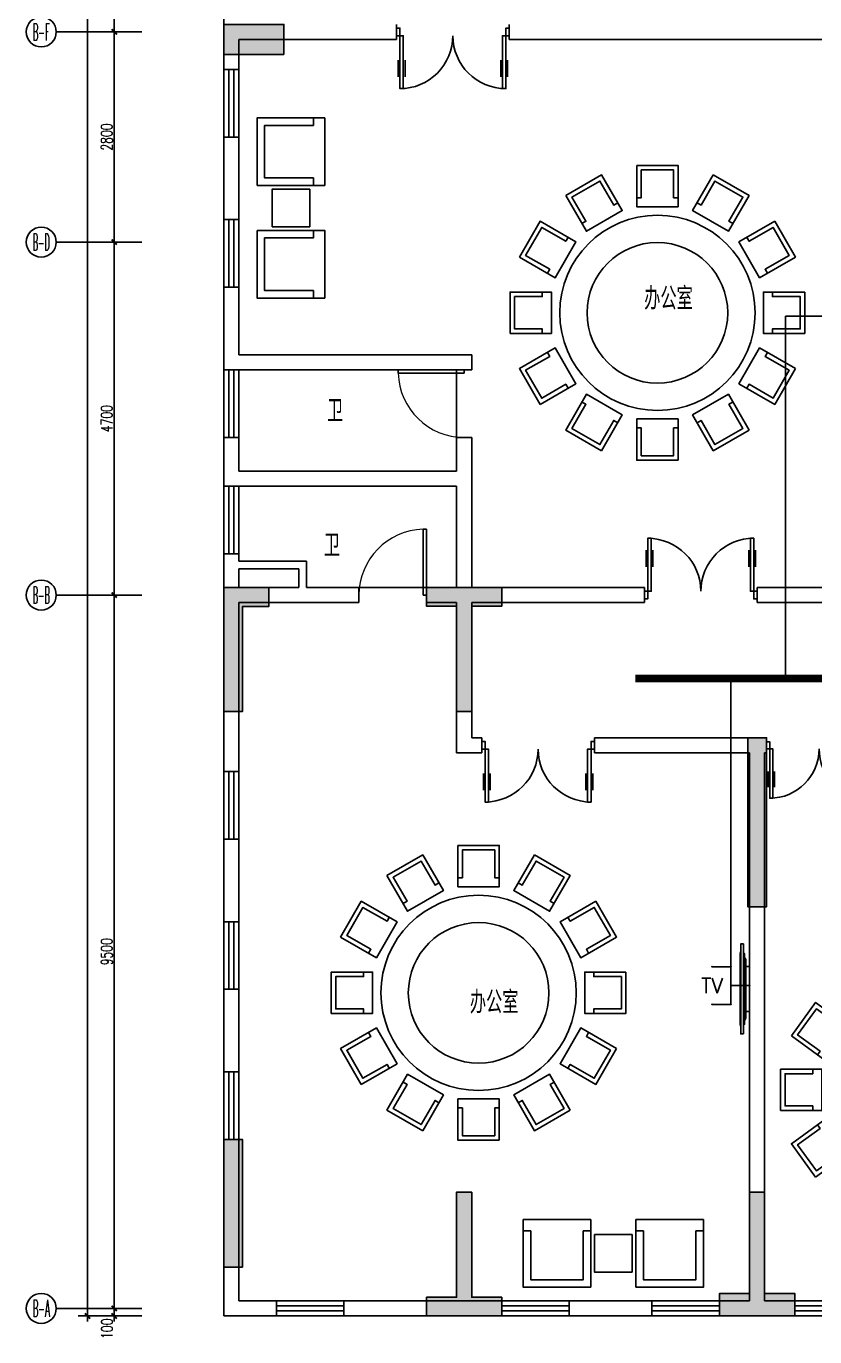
# Model space of a CAD drawing. Extents: x -41969 to 449372, y 65390 to 759577.
# Drawn here: x 178495 to 188992, y 702714 to 720168 of the extents above; entities that cross this region are included whole.
import ezdxf
from ezdxf.enums import TextEntityAlignment as Align

# ---------------------------------------------------------------- set-up
doc = ezdxf.new("R2010")
doc.units = 0
doc.header["$LTSCALE"] = 1000
doc.header["$MEASUREMENT"] = 0
for name, color, linetype in [('0-桥架', 120, 'Continuous'), ('EQUIP-通讯', 241, 'Continuous'), ('IN-door', 2, 'Continuous'), ('IN-furn', 8, 'Continuous'), ('jg新结构柱', 9, 'Continuous'), ('or-furn', 2, 'Continuous'), ('WALL', 7, 'Continuous'), ('WINDOW', 2, 'Continuous'), ('WINDOW_TEXT', 7, 'Continuous'), ('WIRE-照明', 120, 'Continuous'), ('标注', 1, 'Continuous')]:
    doc.layers.add(name, color=color, linetype=linetype)
doc.styles.add('_TCH_AXIS', font='COMPLEX', dxfattribs={"bigfont": 'GBCBIG'})
doc.styles.add('_TEL_DIM', font='SIMPLEX', dxfattribs={"width": 0.8, "height": 3.5, "bigfont": 'HZTXT'})
doc.styles.add('DIM_FONT', font='SIMPLEX', dxfattribs={"width": 0.7, "bigfont": 'GBCBIG'})
doc.styles.add('SIMPLEX', font='SIMPLEX.SHX')
doc.styles.get("Standard").update_dxf_attribs({"font": 'gbenor.shx', "bigfont": 'gbcbig.shx'})
doc.linetypes.add('TV', pattern='A,2.8,-0.1,["TV",_TEL_DIM,S=0.07,R=0,X=0,Y=-0.1],-0.52', length=3.42)
doc.dimstyles.new('DIMN', dxfattribs={"dimtxt": 300, "dimasz": 1, "dimexe": 250, "dimexo": 0, "dimgap": 150, "dimtad": 1, "dimdec": 0, "dimzin": 0, "dimdsep": 46, "dimtxsty": 'DIM_FONT', "dimblk": '_DIMX', "dimcen": 0.09, "dimclrd": 1, "dimclrt": 7, "dimadec": 0, "dimazin": 0, "dimtfac": 1, "dimtdec": 0, "dimtix": 1, "dimtmove": 2, "dimatfit": 3, "dimldrblk": '_DIMX', "dimfxl": 0, "dimtolj": 1, "dimtzin": 0, "dimarcsym": 0})

# ---------------------------------------------------------------- blocks, each defined once
blk = doc.blocks.new('*U35')
blk.add_lwpolyline([(-275, -275), (-275, 275), (275, 275), (275, -275)], close=True)
blk.add_lwpolyline([(155, -275), (155, -215), (-215, -215), (-215, 215), (155, 215), (155, 275)])
blk = doc.blocks.new('*U36')
at = {"color": 0, "linetype": 'ByBlock', "lineweight": -2}
for p, rotation in [((407628, -741958, 0), 299.9999999999331), ((408472, -741732, 0), 269.9999999999397), ((409316, -741958, 0), 239.9999999999465), ((407011, -742576, 0), 329.9999999999264), ((409933, -742576, 0), 209.9999999999531), ((410159, -743419, 0), 180), ((407011, -744263, 0), 29.9999999999933), ((409933, -744263, 0), 149.9999999999665), ((407628, -744880, 0), 59.99999999998658), ((409316, -744880, 0), 119.9999999999732), ((408472, -745107, 0), 89.99999999997988)]:
    blk.add_blockref('*U35', p, dxfattribs=dict(at, rotation=rotation))
blk.add_blockref('*U35', (406785, -743419, 0), dxfattribs=at)
blk = doc.blocks.new('*U37')
blk.add_circle((1962, 1962, 0), 1300)
at = {"color": 8}
blk.add_circle((1962, 1962, 0), 936, dxfattribs=at)
blk.add_blockref('*U36', (-406510, 745382), dxfattribs=at)
blk = doc.blocks.new('A$C348D16F7')
at = {"color": 8}
blk.add_lwpolyline([(0, 0), (900, 0), (900, 900), (0, 900)], close=True, dxfattribs=at)
blk.add_lwpolyline([(0, 750), (100, 750), (100, 100), (800, 100), (800, 750), (900, 750)], dxfattribs=at)
blk = doc.blocks.new('A$C1CFF17F2')
at = {"layer": 'or-furn', "color": 9, "elevation": 0}
blk.add_lwpolyline([(200, 950), (700, 950), (700, 1450), (200, 1450)], close=True, dxfattribs=at)
at = {"layer": 'or-furn', "color": 9, "xscale": -1, "rotation": 270.0000000001111}
blk.add_blockref('A$C348D16F7', (0, 1500, 0), dxfattribs=at)
at = {"layer": 'or-furn', "color": 9, "rotation": 270.0000000001111}
blk.add_blockref('A$C348D16F7', (0, 900, 0), dxfattribs=at)
blk = doc.blocks.new('A$C4DCE20FF')
for points in [[(844, 3043), (1367, 3213), (1537, 2690), (1014, 2520)], [(1833, 3213), (2356, 3043), (2186, 2520), (1663, 2690)], [(144, 2325), (467, 2770), (912, 2446), (589, 2001)], [(2733, 2770), (3056, 2325), (2611, 2001), (2288, 2446)], [(0, 1332), (0, 1882), (550, 1882), (550, 1332)], [(3200, 1882), (3200, 1332), (2650, 1332), (2650, 1882)], [(467, 444), (144, 889), (589, 1212), (912, 767)], [(3056, 889), (2733, 444), (2288, 767), (2611, 1212)], [(1367, 0), (844, 170), (1014, 693), (1537, 523)], [(2356, 170), (1833, 0), (1663, 523), (2186, 693)]]:
    blk.add_lwpolyline(points, close=True)
for points in [[(977, 2634), (1034, 2653), (920, 3005), (1329, 3138), (1443, 2786), (1500, 2804)], [(1700, 2804), (1757, 2786), (1871, 3138), (2280, 3005), (2166, 2653), (2223, 2634)], [(492, 2072), (527, 2120), (228, 2338), (480, 2686), (780, 2468), (815, 2517)], [(2385, 2517), (2420, 2468), (2720, 2686), (2972, 2338), (2673, 2120), (2708, 2072)], [(430, 1332), (430, 1392), (60, 1392), (60, 1822), (430, 1822), (430, 1882)], [(2770, 1882), (2770, 1822), (3140, 1822), (3140, 1392), (2770, 1392), (2770, 1332)], [(815, 696), (780, 745), (480, 528), (228, 875), (527, 1093), (492, 1141)], [(2708, 1141), (2673, 1093), (2972, 875), (2720, 528), (2420, 745), (2385, 696)], [(1500, 409), (1443, 427), (1329, 76), (920, 208), (1034, 560), (977, 579)], [(2223, 579), (2166, 560), (2280, 208), (1871, 76), (1757, 427), (1700, 409)]]:
    blk.add_lwpolyline(points)
blk.add_circle((1600, 1607), 900)
at = {"color": 8}
blk.add_circle((1600, 1607), 586, dxfattribs=at)
blk = doc.blocks.new('tv-setrp')
at = {"layer": 'or-furn', "color": 3, "ltscale": 5}
blk.add_lwpolyline([(-600, 82), (600, 82), (600, 117), (-600, 117)], close=True, dxfattribs=at)
at = {"layer": 'or-furn', "color": 95, "ltscale": 5}
for points in [[(-500, 117), (-470, 125), (470, 125), (500, 117)], [(-470, 82), (-470, 66), (470, 66), (470, 82)], [(-420, 66), (-390, 50), (390, 50), (420, 66)]]:
    blk.add_lwpolyline(points, dxfattribs=at)
blk.add_lwpolyline([(-300, 0), (300, 0), (300, 50), (-300, 50)], close=True, dxfattribs=at)
blk = doc.blocks.new('asdsdggf54554')
at = {"layer": 'jg新结构柱'}
h = blk.add_hatch(color=256, dxfattribs=at)
h.paths.add_polyline_path([(-88250, -2243116), (-88771, -2243116), (-88771, -2243366), (-88250, -2243366)])
h.paths.add_polyline_path([(-77521, -2218066), (-77521, -2217666), (-78321, -2217666), (-78321, -2218066)])
h.paths.add_polyline_path([(-86921, -2218066), (-86921, -2217666), (-87721, -2217666), (-87721, -2218066)])
h.paths.add_polyline_path([(-86971, -2243366), (-87550, -2243366), (-87550, -2243116), (-87221, -2243116), (-87221, -2240916), (-86971, -2240916)])
h.paths.add_polyline_path([(-86921, -2235516), (-89271, -2235516), (-89271, -2235816), (-87221, -2235816), (-87221, -2237016), (-86921, -2237016)])
h.paths.add_polyline_path([(-85221, -2240666), (-85221, -2240016), (-84971, -2240016), (-84971, -2240416), (-83121, -2240416), (-83121, -2240666)])
h.paths.add_polyline_path([(-77521, -2240666), (-77521, -2240016), (-77771, -2240016), (-77771, -2240416), (-79171, -2240416), (-79171, -2240666)])
h.paths.add_polyline_path([(-77521, -2224816), (-77521, -2225466), (-77821, -2225466), (-77821, -2225116), (-79171, -2225116), (-79171, -2224816)])
h.paths.add_polyline_path([(-85321, -2224816), (-85321, -2225516), (-85021, -2225516), (-85021, -2225116), (-83571, -2225116), (-83571, -2224816)])
h.paths.add_polyline_path([(-83571, -2232566), (-83571, -2232866), (-84921, -2232866), (-84921, -2233416), (-85221, -2233416), (-85221, -2232016), (-84921, -2232016), (-84921, -2232566)])
h.paths.add_polyline_path([(-79171, -2232566), (-79171, -2232866), (-77821, -2232866), (-77821, -2233416), (-77521, -2233416), (-77521, -2232016), (-77821, -2232016), (-77821, -2232566)])
h.paths.add_polyline_path([(-76121, -2243116), (-76721, -2243116), (-76721, -2243366), (-76371, -2243366), (-76371, -2244766), (-76121, -2244766)])
h.paths.add_polyline_path([(-79221, -2244766), (-79421, -2244766), (-79421, -2243366), (-79821, -2243366), (-79821, -2243116), (-78821, -2243116), (-78821, -2243366), (-79221, -2243366)])
h.paths.add_polyline_path([(-76371, -2252166), (-76121, -2252166), (-76121, -2251916), (-76121, -2250466), (-76371, -2250466)])
h.paths.add_polyline_path([(-83096, -2245116), (-83346, -2245116), (-83346, -2245366), (-83346, -2247366), (-83096, -2247366)])
h.paths.add_polyline_path([(-79221, -2251166), (-79421, -2251166), (-79421, -2252566), (-79821, -2252566), (-79821, -2252816), (-78821, -2252816), (-78821, -2252566), (-79221, -2252566)])
h.paths.add_polyline_path([(-83121, -2251166), (-83321, -2251166), (-83321, -2252516), (-83721, -2252516), (-83721, -2252816), (-82721, -2252816), (-82721, -2252516), (-83121, -2252516)])
h.paths.add_polyline_path([(-95021, -2243416), (-95021, -2242116), (-94721, -2242116), (-94721, -2243116), (-93371, -2243116), (-93371, -2243416)])
h.paths.add_polyline_path([(-97021, -2235516), (-94821, -2235516), (-94821, -2235816), (-96721, -2235816), (-96721, -2237266), (-97021, -2237266)])
h.paths.add_polyline_path([(-96771, -2243365), (-97421, -2243365), (-97421, -2243115), (-97021, -2243115), (-97021, -2241665), (-96771, -2241665)])
h.paths.add_polyline_path([(-91171, -2247015), (-90871, -2247015), (-90871, -2245415), (-90521, -2245415), (-90521, -2245115), (-91521, -2245115), (-91521, -2245415), (-91171, -2245415)])
h.paths.add_polyline_path([(-90871, -2251166), (-91171, -2251166), (-91171, -2252516), (-91721, -2252516), (-91721, -2252816), (-90321, -2252816), (-90321, -2252516), (-90871, -2252516)])
h.paths.add_polyline_path([(-98946, -2245116), (-98696, -2245116), (-98696, -2245366), (-98696, -2247366), (-98946, -2247366)])
h.paths.add_polyline_path([(-105671, -2252166), (-105921, -2252166), (-105921, -2251916), (-105921, -2250466), (-105671, -2250466)])
h.paths.add_polyline_path([(-98721, -2251166), (-98921, -2251166), (-98921, -2252516), (-99321, -2252516), (-99321, -2252816), (-98321, -2252816), (-98321, -2252516), (-98721, -2252516)])
h.paths.add_polyline_path([(-102621, -2251166), (-102821, -2251166), (-102821, -2252566), (-103221, -2252566), (-103221, -2252816), (-102221, -2252816), (-102221, -2252566), (-102621, -2252566)])
h.paths.add_polyline_path([(-105921, -2243116), (-105321, -2243116), (-105321, -2243366), (-105671, -2243366), (-105671, -2244766), (-105921, -2244766)])
h.paths.add_polyline_path([(-102821, -2244765), (-102621, -2244765), (-102621, -2243365), (-102221, -2243365), (-102221, -2243115), (-103221, -2243115), (-103221, -2243365), (-102821, -2243365)])
h.paths.add_polyline_path([(-105121, -2236016), (-105121, -2235616), (-105921, -2235616), (-105921, -2236016)])
h.paths.add_polyline_path([(-96221, -2218066), (-96221, -2217666), (-97021, -2217666), (-97021, -2218066)])
h.paths.add_polyline_path([(-105121, -2218066), (-105121, -2217666), (-105921, -2217666), (-105921, -2218066)])
h = blk.add_hatch(color=256, dxfattribs=at)
h.dxf.hatch_style = 1
h.paths.add_polyline_path([(-105671, -2250466), (-105921, -2250466), (-105921, -2251916), (-105921, -2251916), (-105921, -2252166), (-105671, -2252166)])
for points in [[(-105121, -2236016), (-105121, -2235616), (-105921, -2235616), (-105921, -2236016)], [(-105921, -2243116), (-105321, -2243116), (-105321, -2243366), (-105671, -2243366), (-105671, -2244766), (-105921, -2244766)], [(-102821, -2244765), (-102621, -2244765), (-102621, -2243365), (-102221, -2243365), (-102221, -2243115), (-103221, -2243115), (-103221, -2243365), (-102821, -2243365)], [(-98946, -2245116), (-98696, -2245116), (-98696, -2245366), (-98696, -2245366), (-98696, -2247366), (-98946, -2247366)], [(-105671, -2252166), (-105921, -2252166), (-105921, -2251916), (-105921, -2251916), (-105921, -2250466), (-105671, -2250466)], [(-102621, -2251166), (-102821, -2251166), (-102821, -2252566), (-103221, -2252566), (-103221, -2252816), (-102221, -2252816), (-102221, -2252566), (-102621, -2252566)], [(-98721, -2251166), (-98921, -2251166), (-98921, -2252516), (-99321, -2252516), (-99321, -2252816), (-98321, -2252816), (-98321, -2252516), (-98721, -2252516)]]:
    blk.add_lwpolyline(points, close=True, dxfattribs=at)
blk = doc.blocks.new('_DIMX')
blk.add_line((-150, 0), (150, 0))
at = {"const_width": 50}
blk.add_lwpolyline([(-70, -70), (70, 70)], dxfattribs=at)
blk = doc.blocks.new('*D75')
at = {"layer": 'Defpoints', "color": 0}
for p in [(84621, -2167744), (84989, -2167744), (84989, -2167844)]:
    blk.add_point(p, dxfattribs=at)
at = {"layer": '标注', "color": 0, "lineweight": -2}
for p, q in [((84989, -2167744), (84496, -2167744)), ((84989, -2167844), (84496, -2167844))]:
    blk.add_line(p, q, dxfattribs=at)
at = {"layer": '标注', "color": 1, "lineweight": -2}
blk.add_line((84621, -2167843), (84621, -2167744), dxfattribs=at)
at = {"layer": '标注', "color": 1, "lineweight": -2, "xscale": 0.5, "yscale": 0.5, "zscale": 0.5}
for p, rotation in [((84621, -2167744), 90), ((84621, -2167844), 270)]:
    blk.add_blockref('_DIMX', p, dxfattribs=dict(at, rotation=rotation))
at = {"layer": '标注', "color": 7, "insert": (84524, -2168014), "char_height": 150, "attachment_point": 5, "rotation": 90, "style": 'DIM_FONT'}
blk.add_mtext('\\A1;100', dxfattribs=at)
blk = doc.blocks.new('*D76')
at = {"layer": 'Defpoints', "color": 0}
for p in [(84621, -2158244), (84989, -2158244), (84989, -2167744)]:
    blk.add_point(p, dxfattribs=at)
at = {"layer": '标注', "color": 0, "lineweight": -2}
for p, q in [((84989, -2158244), (84496, -2158244)), ((84989, -2167744), (84496, -2167744))]:
    blk.add_line(p, q, dxfattribs=at)
at = {"layer": '标注', "color": 1, "lineweight": -2}
blk.add_line((84621, -2167743), (84621, -2158244), dxfattribs=at)
at = {"layer": '标注', "color": 1, "lineweight": -2, "xscale": 0.5, "yscale": 0.5, "zscale": 0.5}
for p, rotation in [((84621, -2158244), 90), ((84621, -2167744), 270)]:
    blk.add_blockref('_DIMX', p, dxfattribs=dict(at, rotation=rotation))
at = {"layer": '标注', "color": 7, "insert": (84521, -2162994), "char_height": 150, "attachment_point": 5, "rotation": 90, "style": 'DIM_FONT'}
blk.add_mtext('\\A1;9500', dxfattribs=at)
blk = doc.blocks.new('*D77')
at = {"layer": 'Defpoints', "color": 0}
for p in [(84621, -2153544), (84989, -2153544), (84989, -2158244)]:
    blk.add_point(p, dxfattribs=at)
at = {"layer": '标注', "color": 0, "lineweight": -2}
for p, q in [((84989, -2153544), (84496, -2153544)), ((84989, -2158244), (84496, -2158244))]:
    blk.add_line(p, q, dxfattribs=at)
at = {"layer": '标注', "color": 1, "lineweight": -2}
blk.add_line((84621, -2158243), (84621, -2153544), dxfattribs=at)
at = {"layer": '标注', "color": 1, "lineweight": -2, "xscale": 0.5, "yscale": 0.5, "zscale": 0.5}
for p, rotation in [((84621, -2153544), 90), ((84621, -2158244), 270)]:
    blk.add_blockref('_DIMX', p, dxfattribs=dict(at, rotation=rotation))
at = {"layer": '标注', "color": 7, "insert": (84521, -2155894), "char_height": 150, "attachment_point": 5, "rotation": 90, "style": 'DIM_FONT'}
blk.add_mtext('\\A1;4700', dxfattribs=at)
blk = doc.blocks.new('*D78')
at = {"layer": 'Defpoints', "color": 0}
for p in [(84621, -2150744), (84989, -2150744), (84989, -2153544)]:
    blk.add_point(p, dxfattribs=at)
at = {"layer": '标注', "color": 0, "lineweight": -2}
for p, q in [((84989, -2150744), (84496, -2150744)), ((84989, -2153544), (84496, -2153544))]:
    blk.add_line(p, q, dxfattribs=at)
at = {"layer": '标注', "color": 1, "lineweight": -2}
blk.add_line((84621, -2153543), (84621, -2150744), dxfattribs=at)
at = {"layer": '标注', "color": 1, "lineweight": -2, "xscale": 0.5, "yscale": 0.5, "zscale": 0.5}
for p, rotation in [((84621, -2150744), 90), ((84621, -2153544), 270)]:
    blk.add_blockref('_DIMX', p, dxfattribs=dict(at, rotation=rotation))
at = {"layer": '标注', "color": 7, "insert": (84521, -2152144), "char_height": 150, "attachment_point": 5, "rotation": 90, "style": 'DIM_FONT'}
blk.add_mtext('\\A1;2800', dxfattribs=at)
blk = doc.blocks.new('*D79')
at = {"layer": 'Defpoints', "color": 0}
for p in [(84621, -2147744), (84989, -2147744), (84989, -2150744)]:
    blk.add_point(p, dxfattribs=at)
at = {"layer": '标注', "color": 0, "lineweight": -2}
for p, q in [((84989, -2147744), (84496, -2147744)), ((84989, -2150744), (84496, -2150744))]:
    blk.add_line(p, q, dxfattribs=at)
at = {"layer": '标注', "color": 1, "lineweight": -2}
blk.add_line((84621, -2150743), (84621, -2147744), dxfattribs=at)
at = {"layer": '标注', "color": 1, "lineweight": -2, "xscale": 0.5, "yscale": 0.5, "zscale": 0.5}
for p, rotation in [((84621, -2147744), 90), ((84621, -2150744), 270)]:
    blk.add_blockref('_DIMX', p, dxfattribs=dict(at, rotation=rotation))
at = {"layer": '标注', "color": 7, "insert": (84521, -2149244), "char_height": 150, "attachment_point": 5, "rotation": 90, "style": 'DIM_FONT'}
blk.add_mtext('\\A1;3000', dxfattribs=at)
blk = doc.blocks.new('*D85')
at = {"layer": 'Defpoints', "color": 0}
for p in [(84265, -2132694), (84989, -2132694), (84989, -2167844)]:
    blk.add_point(p, dxfattribs=at)
at = {"layer": '标注', "color": 0, "lineweight": -2}
for p, q in [((84989, -2132694), (84140, -2132694)), ((84989, -2167844), (84140, -2167844))]:
    blk.add_line(p, q, dxfattribs=at)
at = {"layer": '标注', "color": 1, "lineweight": -2}
blk.add_line((84265, -2167843), (84265, -2132694), dxfattribs=at)
at = {"layer": '标注', "color": 1, "lineweight": -2, "xscale": 0.5, "yscale": 0.5, "zscale": 0.5}
for p, rotation in [((84265, -2132694), 90), ((84265, -2167844), 270)]:
    blk.add_blockref('_DIMX', p, dxfattribs=dict(at, rotation=rotation))
at = {"layer": '标注', "color": 7, "insert": (84165, -2150269), "char_height": 150, "attachment_point": 5, "rotation": 90, "style": 'DIM_FONT'}
blk.add_mtext('\\A1;35150', dxfattribs=at)
blk = doc.blocks.new('_wblk')
for p, q in [((-0.5, 0.5), (0.5, 0.5)), ((0.5, 0.167), (-0.5, 0.167)), ((0.5, -0.167), (-0.5, -0.167)), ((-0.5, -0.5), (0.5, -0.5))]:
    blk.add_line(p, q)
at = {"layer": 'WINDOW_TEXT', "style": 'SIMPLEX', "flags": 9}
blk.add_attdef('A', text='', height=1, dxfattribs=at).set_placement((0, 1.5), align=Align.MIDDLE)
blk = doc.blocks.new('_A20XCS')
for p, q in [((-0.485, -0.25), (-0.485, -0.4)), ((-0.425, -0.25), (-0.425, -0.4)), ((0.425, -0.25), (0.425, -0.4)), ((0.485, -0.25), (0.485, -0.4))]:
    blk.add_line(p, q)
for points in [[(-0.5, 0.034), (-0.5, -0.034), (-0.47, -0.034), (-0.47, 0.034)], [(0.5, 0.034), (0.5, -0.034), (0.47, -0.034), (0.47, 0.034)], [(-0.47, -0.034), (-0.47, -0.504), (-0.44, -0.504), (-0.44, -0.034)], [(0.47, -0.034), (0.47, -0.504), (0.44, -0.504), (0.44, -0.034)]]:
    blk.add_lwpolyline(points, close=True)
for centre, start, end in [((-0.47, -0.034), 270, 0), ((0.47, -0.034), 180, 270)]:
    blk.add_arc(centre, 0.47, start, end)
blk = doc.blocks.new('$DorLib2D$00000001')
for p, q in [((0.45, 0.975), (0.5, 0.975)), ((0.45, 0), (0.45, 0.975)), ((0.5, 0), (0.5, 0.975)), ((0.5, 0), (0.45, 0))]:
    blk.add_line(p, q)
at = {"lineweight": 13}
blk.add_arc((0.475, 0), 0.975, 91.4693, 180, dxfattribs=at)
blk = doc.blocks.new('$equip$00001802')
for p, q in [((-0.5, 0.499), (-0.5, 0.999)), ((0.5, 0.999), (0.5, 0.499)), ((0.5, 0.499), (-0.5, 0.499)), ((0, 0.5), (0, 0))]:
    blk.add_line(p, q)
for p in [(-0.5, 0.999), (0.5, 0.999), (-0.5, 0.499), (0.5, 0.499), (0, 0)]:
    blk.add_point(p)
at = {"color": 7, "style": '_TEL_DIM'}
blk.add_attdef('$TEXT$', text='', height=0.4, dxfattribs=at).set_placement((0, 0.999), align=Align.MIDDLE_CENTER)
at = {"color": 7, "style": '_TEL_DIM', "flags": 1}
blk.add_attdef('A', text='', height=0.00002, dxfattribs=at).set_placement((0, 0), align=Align.MIDDLE_CENTER)
blk = doc.blocks.new('A$C1C350876')
at = {"layer": '标注', "color": 1}
for p, q in [((-14865.3, 6335), (-16005.3, 6335)), ((-14865.3, 3535), (-16005.3, 3535)), ((-14865.3, -1165), (-16005.3, -1165)), ((-14865.3, -10665), (-16005.3, -10665))]:
    blk.add_line(p, q, dxfattribs=at)
for centre in [(-16205.3, 6335), (-16205.3, 3535), (-16205.3, -1165), (-16205.3, -10665)]:
    blk.add_circle(centre, 200, dxfattribs=at)
at = {"layer": '标注', "color": 0, "style": '_TCH_AXIS'}
for s, width, p, p2 in [('B-F', 0.328125, (-16318.5, 6221.9), (-16092.2, 6221.9)), ('B-D', 0.323077, (-16318.5, 3421.9), (-16092.2, 3421.9)), ('B-B', 0.323077, (-16318.5, -1278.1), (-16092.2, -1278.1)), ('B-A', 0.318182, (-16318.5, -10778.1), (-16092.2, -10778.1))]:
    blk.add_text(s, height=226.27, dxfattribs=dict(at, width=width)).set_placement(p, p2, align=Align.FIT)
at = {"layer": '标注', "color": 1}
for p1, p2, distance, picture, middle in [((-14865.3, -10765), (-14865.3, 24385), 724.2, '*D85', (-15689.5, 6810)), ((-14865.3, 6335), (-14865.3, 9335), 368.2, '*D79', (-15333.4, 7835)), ((-14865.3, 3535), (-14865.3, 6335), 368.2, '*D78', (-15333.4, 4935)), ((-14865.3, -1165), (-14865.3, 3535), 368.2, '*D77', (-15333.4, 1185)), ((-14865.3, -10665), (-14865.3, -1165), 368.2, '*D76', (-15333.4, -5915))]:
    dim = blk.add_aligned_dim(p1=p1, p2=p2, distance=distance, dimstyle='DIMN', override={"dimscale": 0.5, "dimgap": 50}, dxfattribs=at)
    dim.commit()
    dim.dimension.update_dxf_attribs({"geometry": picture, "text_midpoint": middle, "insert": (-99854.4, 2157078.9)})
dim = blk.add_linear_dim(base=(-15233.4, -10665), p1=(-14865.3, -10765), p2=(-14865.3, -10665), angle=90, dimstyle='DIMN', override={"dimscale": 0.5, "dimgap": 50}, dxfattribs=at)
dim.commit()
dim.dimension.update_dxf_attribs({"geometry": '*D75', "text_midpoint": (-15330.5, -10934.7), "dimtype": 129, "insert": (-99854.4, 2157078.9)})

msp = doc.modelspace()

# ---------------------------------------------------------------- linework, layer by layer
at = {"layer": '0-桥架', "const_width": 100}
msp.add_lwpolyline([(200792.1, 711480.1), (186605.5, 711480.1)], dxfattribs=at)
at = {"layer": 'IN-door'}
for p, q in [((184224.9, 715592.2), (184224.9, 714692.2)), ((182924.9, 712692.6), (183824.9, 712692.6))]:
    msp.add_line(p, q, dxfattribs=at)
at = {"layer": 'WALL'}
for p, q in [((181124.9, 722092.2), (181124.9, 720092.2)), ((183424.9, 719992.2), (183424.9, 720192.2)), ((184924.9, 720192.2), (184924.9, 719992.2)), ((181124.9, 720092.2), (181124.9, 719592.2)), ((181324.9, 719992.2), (183424.9, 719992.2)), ((181324.9, 719592.2), (181324.9, 719992.2)), ((184924.9, 719992.2), (190024.9, 719992.2)), ((181124.9, 719592.2), (181324.9, 719592.2)), ((181124.9, 718692.2), (181124.9, 717592.2)), ((181324.9, 718692.2), (181124.9, 718692.2)), ((181324.9, 717592.2), (181324.9, 718692.2)), ((181124.9, 717592.2), (181324.9, 717592.2)), ((181324.9, 716692.2), (181124.9, 716692.2)), ((181124.9, 716692.2), (181124.9, 715692.2)), ((181324.9, 715792.2), (181324.9, 716692.2)), ((184424.9, 715792.2), (181324.9, 715792.2)), ((184424.9, 715592.2), (184424.9, 715792.2)), ((181124.9, 715692.2), (181124.9, 715592.2)), ((181124.9, 715592.2), (181324.9, 715592.2)), ((184224.9, 715592.2), (181324.9, 715592.2)), ((184224.9, 715592.2), (184424.9, 715592.2)), ((181324.9, 714692.2), (181124.9, 714692.2)), ((181124.9, 714692.2), (181124.9, 714192.2)), ((181324.9, 714242.2), (181324.9, 714692.2)), ((184424.9, 714692.2), (184224.9, 714692.2)), ((184224.9, 714692.2), (184224.9, 714242.2)), ((184424.9, 714142.2), (184424.9, 714692.2)), ((181124.9, 714192.2), (181124.9, 714192.2)), ((181124.9, 714192.2), (181124.9, 714092.2)), ((181324.9, 714242.2), (184224.9, 714242.2)), ((181124.9, 714092.2), (181124.9, 714092.2)), ((181124.9, 714092.2), (181124.9, 714042.2)), ((181124.9, 714042.2), (181324.9, 714042.2)), ((181324.9, 714042.2), (184224.9, 714042.2)), ((184224.9, 712692.2), (184224.9, 714042.2)), ((184424.9, 712692.2), (184424.9, 714142.2)), ((181324.9, 713142.2), (181124.9, 713142.2)), ((181124.9, 713142.2), (181124.9, 713042.2)), ((181324.9, 713042.2), (181324.9, 713142.2)), ((181124.9, 713042.2), (181124.9, 712592.2)), ((181324.9, 713042.2), (182224.9, 713042.2)), ((182224.9, 712692.2), (182224.9, 713042.2)), ((181324.9, 712942.2), (182124.9, 712942.2)), ((181324.9, 712942.2), (181324.9, 712692.2)), ((182124.9, 712692.2), (182124.9, 712942.2)), ((181324.9, 712692.2), (182124.9, 712692.2)), ((182924.9, 712692.2), (182224.9, 712692.2)), ((182924.9, 712492.2), (182924.9, 712692.2)), ((184224.9, 712692.2), (183824.9, 712692.2)), ((183824.9, 712692.2), (183824.9, 712492.2)), ((186724.9, 712692.2), (184424.9, 712692.2)), ((186724.9, 712492.2), (186724.9, 712692.2)), ((190024.9, 712692.2), (188224.9, 712692.2)), ((188224.9, 712692.2), (188224.9, 712492.2)), ((181124.9, 712592.2), (181124.9, 710542.2)), ((181324.9, 711192.2), (181324.9, 712492.2)), ((181324.9, 712492.2), (182224.9, 712492.2)), ((181324.9, 712492.2), (181324.9, 710542.2)), ((182224.9, 712492.2), (182924.9, 712492.2)), ((183824.9, 712492.2), (184224.9, 712492.2)), ((184224.9, 710492.2), (184224.9, 712492.2)), ((184424.9, 712492.2), (186724.9, 712492.2)), ((184424.9, 710692.2), (184424.9, 712492.2)), ((188224.9, 712492.2), (190224.9, 712492.2)), ((181124.9, 710542.1), (181124.9, 710241.8)), ((181324.9, 710241.8), (181324.9, 710542.1)), ((184558.8, 710692.2), (184424.9, 710692.2)), ((184558.8, 710492.2), (184558.8, 710692.2)), ((188224.9, 710692.2), (186058.8, 710692.2)), ((186058.8, 710692.2), (186058.8, 710492.2)), ((188349.9, 710692.2), (188224.9, 710692.2)), ((188349.9, 710492.2), (188349.9, 710692.2)), ((184224.9, 710492.2), (184558.8, 710492.2)), ((186058.8, 710492.2), (188124.9, 710492.2)), ((188124.9, 703192.2), (188124.9, 710492.2)), ((188324.9, 703192.2), (188324.9, 710492.2)), ((188324.9, 710492.2), (188349.9, 710492.2)), ((181124.9, 710241.8), (181324.9, 710241.8)), ((181324.9, 709341.8), (181124.9, 709341.8)), ((181124.9, 709341.8), (181124.9, 708241.8)), ((181324.9, 708241.8), (181324.9, 709341.8)), ((181124.9, 708241.8), (181324.9, 708241.8)), ((181324.9, 707341.8), (181124.9, 707341.8)), ((181124.9, 707341.8), (181124.9, 706242.2)), ((181324.9, 706242.2), (181324.9, 707341.8)), ((181124.9, 706242.2), (181324.9, 706242.2)), ((181324.9, 705342.2), (181124.9, 705342.2)), ((181124.9, 705342.2), (181124.9, 702992.2)), ((181324.9, 703192.2), (181324.9, 705342.2)), ((181824.9, 703192.2), (181324.9, 703192.2)), ((181824.9, 702992.2), (181824.9, 703192.2)), ((184824.9, 703192.2), (182724.9, 703192.2)), ((182724.9, 703192.2), (182724.9, 702992.2)), ((184824.9, 702992.2), (184824.9, 703192.2)), ((186824.9, 703192.2), (185724.9, 703192.2)), ((185724.9, 703192.2), (185724.9, 702992.2)), ((186824.9, 702992.2), (186824.9, 703192.2)), ((188124.9, 703192.2), (187724.9, 703192.2)), ((187724.9, 703192.2), (187724.9, 702992.2)), ((188724.9, 703192.2), (188324.9, 703192.2)), ((188724.9, 702992.2), (188724.9, 703192.2)), ((181124.9, 702992.2), (181824.9, 702992.2)), ((182724.9, 702992.2), (184824.9, 702992.2)), ((185724.9, 702992.2), (186824.9, 702992.2)), ((187724.9, 702992.2), (188224.9, 702992.2)), ((188224.9, 702992.2), (188724.9, 702992.2))]:
    msp.add_line(p, q, dxfattribs=at)
at = {"layer": 'WINDOW'}
msp.add_line((181324.9, 704165.4), (181324.9, 704765.8), dxfattribs=at)
msp.add_lwpolyline([(182724.9, 703191.8), (181324.9, 703191.8)], dxfattribs=at)
at = {"layer": 'WIRE-照明', "color": 120, "linetype": 'TV', "ltscale": 0.5}
for p, q in [((189515.9, 716304.5), (188601.7, 716304.5)), ((188601.7, 716304.5), (188601.7, 711480.1)), ((187875.4, 707641.3), (187875.4, 711480.1))]:
    msp.add_line(p, q, dxfattribs=at)

# ---------------------------------------------------------------- block references
at = {"layer": 'EQUIP-通讯'}
ref = msp.add_blockref('$equip$00001802', (188124.9, 707391.3), dxfattribs=dict(at, xscale=500, yscale=500, zscale=500, rotation=90))
ref.add_attrib('$TEXT$', 'TV', dxfattribs={"layer": '0', "color": 7, "height": 200, "style": '_TEL_DIM'}).set_placement((187625.4, 707391.3), align=Align.MIDDLE_CENTER)
at = {"layer": 'IN-door', "zscale": 200}
for name, p, xscale, yscale, rotation in [('_A20XCS', (184174.9, 720092.2), 1500, 1500, 359.9999886487236), ('$DorLib2D$00000001', (184324.9, 715142.2), 900, 900, 90.00000006198472), ('$DorLib2D$00000001', (183374.9, 712592.2), 900.0000000000002, 900, 1.34581999974062e-06), ('_A20XCS', (187474.9, 712592.2), -1500, 1500, 179.9999999409651), ('_A20XCS', (185308.8, 710592.2), 1500, -1500, 179.9999999726081), ('_A20XCS', (189049.9, 710592.2), 1400, -1400, 180.0000000436987)]:
    msp.add_blockref(name, p, dxfattribs=dict(at, xscale=xscale, yscale=yscale, rotation=rotation))
at = {"layer": 'IN-furn'}
for name, p in [('A$C1CFF17F2', (181568.9, 716547.3)), ('*U37', (184935.5, 714388.5, 0)), ('*U37', (182555.3, 705332.5, 0)), ('A$C4DCE20FF', (188536.4, 704396.3))]:
    msp.add_blockref(name, p, dxfattribs=at)
at = {"layer": 'IN-furn', "rotation": 90}
msp.add_blockref('A$C1CFF17F2', (187510.4, 703374.5, 0), dxfattribs=at)
at = {"layer": 'jg新结构柱'}
msp.add_blockref('asdsdggf54554', (287045.8, 2955807.7), dxfattribs=at)
at = {"layer": 'WINDOW'}
for p, xscale, yscale, zscale, rotation in [((181224.9, 719142.2), -900, 200, -900, 270.0000001192207), ((181224.9, 717142.2), -900, 200, -900, 270.0000001192207), ((181224.9, 715142.2), -900, 200, -900, 270.0000001192207), ((181224.9, 713592.2), -900, 200, -900, 270.0000001192216), ((181224.9, 709791.8), 900, -200, 900, 89.99999998277353), ((181224.9, 707791.8), 900, -200, 900, 89.99999998277353), ((181224.9, 705792.2), 900, -200, 900, 89.99999998277353), ((182274.9, 703092.2), 900, 200, 900, 180), ((185274.9, 703092.2), 900, 200, 900, 180), ((187274.9, 703092.2), 900, 200, 900, 180), ((189174.9, 703092.2), 900, 200, 900, 180)]:
    msp.add_blockref('_wblk', p, dxfattribs=dict(at, xscale=xscale, yscale=yscale, zscale=zscale, rotation=rotation))
at = {"layer": 'WINDOW_TEXT', "rotation": 90.00000000024973}
msp.add_blockref('tv-setrp', (188124.9, 707346.8), dxfattribs=at)
at = {"layer": '标注'}
msp.add_blockref('A$C1C350876', (194900.2, 713757.2), dxfattribs=at)

# ---------------------------------------------------------------- texts
at = {"color": 9}
for s, p in [('办公室', (186721.4, 716392.1)), ('卫', (182499.2, 714896.2)), ('卫', (182456.4, 713103.9)), ('办公室', (184400.7, 707019.8))]:
    msp.add_text(s, height=300, dxfattribs=at).set_placement(p)

doc.saveas('drawing.dxf')
